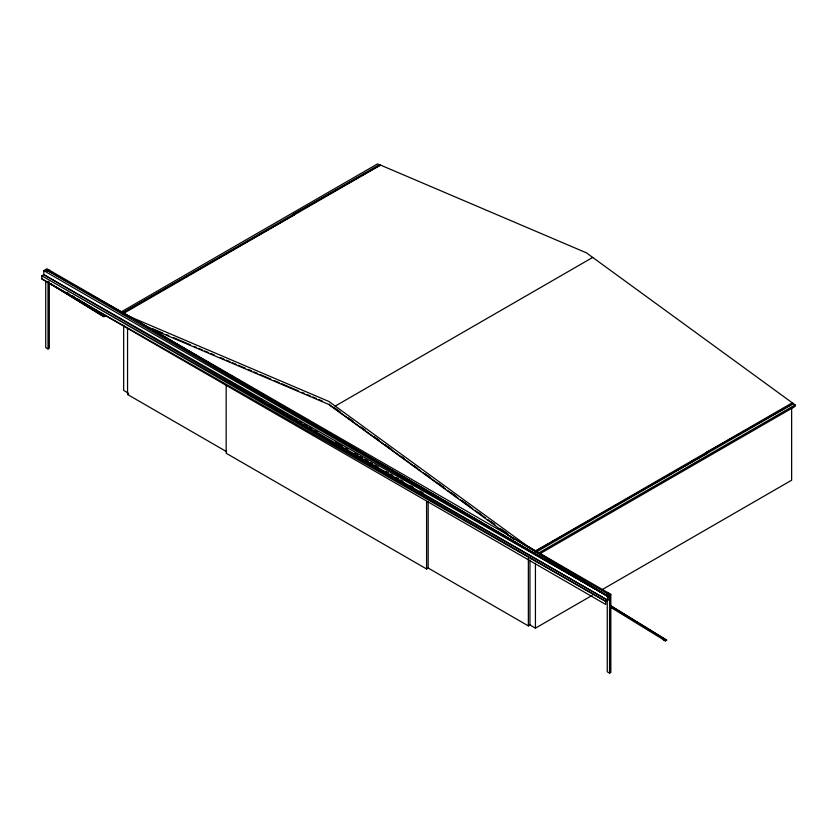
<?xml version="1.0" encoding="UTF-8"?>
<svg xmlns="http://www.w3.org/2000/svg" width="837" height="837" viewBox="0 0 837 837"><rect width="100%" height="100%" fill="white"/><g stroke="black" fill="none" stroke-linecap="round" stroke-linejoin="round"><path stroke-width="1.26" d="M610.822 594.343L46.987 268.813L43.817 270.644L607.652 596.174L528.042 546.551L607.254 593.736L607.652 600.202L43.817 274.672L43.817 270.644L48.023 270.874L49.299 270.142L45.721 269.545L607.652 596.174L609.556 599.104L605.685 601.343L41.85 278.909L41.85 275.812L43.817 274.672L607.652 596.174L610.822 594.343L610.822 672.404L609.556 673.136L607.254 671.808L607.254 600.244M101.58 315.361L102.857 314.628L105.159 315.957L103.882 316.689L101.58 315.361L49.174 283.126M45.721 281.368L45.721 347.606L48.023 348.945L49.299 348.213L49.299 281.849M121.281 311.866L377.623 163.864L380.511 165.527L379.443 164.627L123.091 312.63L294.446 214.764L293.389 214.303L380.511 165.077L586.392 252.826L793.33 403.58L535.858 552.232M123.029 313.729L380.511 165.077M127.548 328.25L127.548 394.489L128.772 393.777M329.548 404.125L328.91 404.491L147.385 327.131M335.229 406.081L592.711 257.43M226.168 384.424L226.168 453.256L426.577 568.961L428.167 568.041L528.367 625.898L529.957 624.977L535.429 628.137L592.209 595.358M552.859 541.476L555.119 540.168M690.63 461.93L694.019 459.973M705.319 453.455L707.568 452.158M538.798 552.922L795.15 404.92L795.15 406.384L539.928 553.738M602.358 589.499L791.635 480.218L791.635 407.483M666.691 640.159L664.379 638.819L663.113 639.552L665.415 640.891L666.691 640.159L610.822 605.789M793.33 403.58L706.219 452.493L707.275 453.267L534.791 551.457L792.273 402.806L795.15 404.92M125.278 314.691L328.91 401.478L531.903 549.354M151.936 328.428L162.734 333.032M166.333 334.559L168.739 335.585M173.541 337.635L190.334 344.792M193.933 346.33L196.339 347.355M198.735 348.37L202.334 349.908M204.741 350.933L208.34 352.471M210.736 353.486L214.335 355.024M220.34 357.577L223.939 359.115M226.335 360.14L229.934 361.668M232.341 362.693L235.94 364.231M238.336 365.256L245.544 368.322M247.94 369.347L251.539 370.875M253.935 371.9L257.545 373.438M259.941 374.463L270.738 379.067M274.337 380.594L279.139 382.645M281.546 383.67L298.338 390.827M301.948 392.365L304.344 393.38M306.74 394.405L310.339 395.943M312.745 396.968L316.344 398.496M318.74 399.521L322.339 401.059M48.023 270.874L129.766 316.606L607.652 596.174L508.111 535.031L514.347 539.342M607.652 600.202L41.85 275.812L605.685 601.343L605.685 604.44L41.85 278.909M609.556 595.076L607.254 593.736L608.52 593.004L609.556 595.076L609.556 673.136M229.547 381.17L231.797 382.478M234.046 383.775L236.296 385.072M239.675 387.029L241.924 388.326M244.174 389.623L246.434 390.921M249.813 392.877L252.063 394.175M259.941 398.726L262.19 400.023M270.079 404.574L276.827 408.477M279.077 409.774L286.965 414.325M289.215 415.623L292.594 417.579M294.844 418.877L297.093 420.174M299.353 421.471L301.602 422.779M304.982 424.725L307.231 426.023M309.481 427.33L311.73 428.628M315.11 430.574L317.359 431.871M335.375 442.281L342.134 446.173M345.514 448.13L347.763 449.427M354.522 453.33L357.891 455.276M360.151 456.573L362.4 457.881M364.65 459.178L368.029 461.124M370.278 462.432L372.528 463.729M374.788 465.027L378.157 466.973M386.045 471.524L388.295 472.832M390.544 474.129L392.794 475.426M396.173 477.383L398.422 478.68M400.682 479.978L402.932 481.275M410.81 485.826L413.059 487.134M419.818 491.026L423.198 492.983M128.04 392.94L123.667 390.408L123.667 325.467M127.548 394.489L226.628 451.687M149.708 328.114L607.652 596.174M610.717 605.81L664.379 638.819M610.707 607.317L665.415 640.891M66.824 292.375L69.011 293.724M72.296 295.743L74.483 297.093M76.68 298.443L105.159 315.957M49.299 283.115L103.882 316.689M420.969 471.179L328.91 404.491L514.263 539.52M423.083 472.706L445.305 488.808M447.418 490.336L458.006 498.005M460.12 499.532L472.811 508.729M474.935 510.267L485.512 517.925M487.626 519.463L495.033 524.83M500.327 528.66L507.735 534.027M333.764 407.2L340.094 411.814M348.527 417.956L352.754 421.032M361.186 427.173L365.403 430.249M373.846 436.401L379.119 440.241M385.449 444.855L391.779 449.459M401.268 456.374L404.438 458.686M413.928 465.602L417.088 467.904M425.531 474.045L429.747 477.121M438.19 483.273L443.464 487.113M450.85 492.491L456.123 496.331M462.453 500.944L468.772 505.558M478.272 512.474L480.375 514.002M490.932 521.692L494.092 523.993M502.535 530.145L507.808 533.985M535.429 563.196L535.429 628.137M529.957 560.037L529.957 624.977M528.367 558.363L528.367 625.898M428.167 501.802L428.167 568.041M426.577 501.426L426.577 568.961M48.023 281.284L48.023 348.945"/></g></svg>
